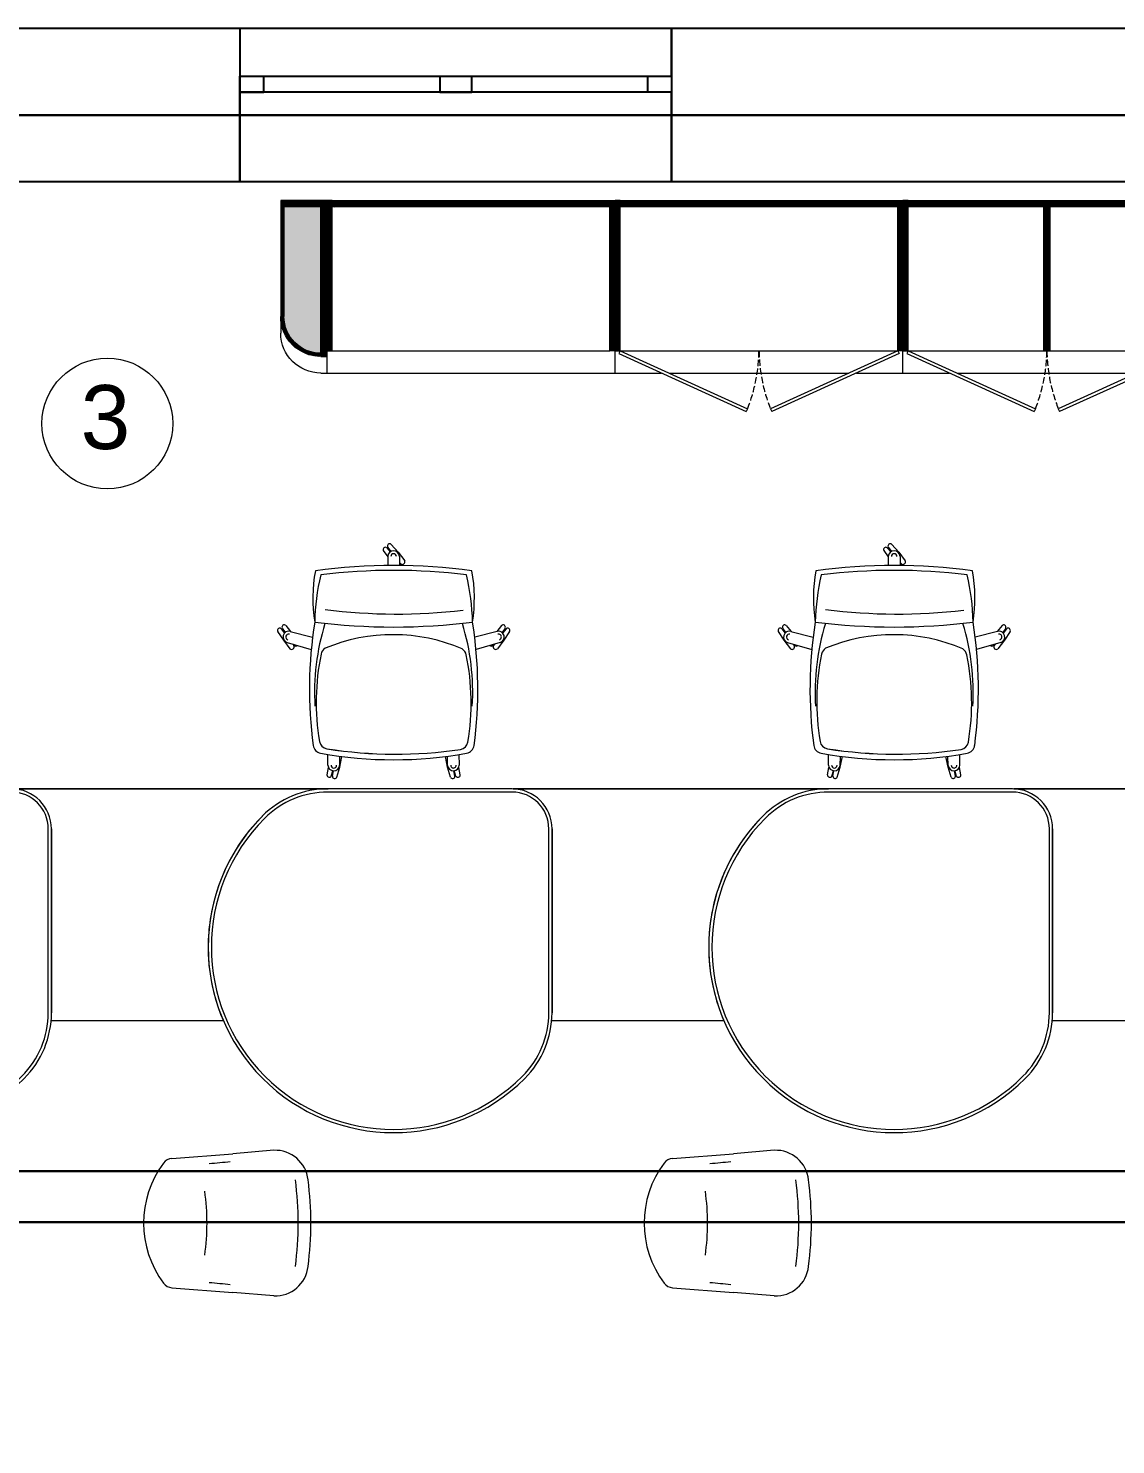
# Model space of a CAD drawing. Header units: millimetres. Extents: x 306002 to 1554695, y -207070 to 1535795.
# Drawn here: x 326278 to 329677, y -187920 to -183491 of the extents above; entities that cross this region are included whole.
import ezdxf

# ---------------------------------------------------------------- set-up
doc = ezdxf.new("R2010")
doc.units = ezdxf.units.MM
doc.linetypes.add('JIS_02_4.0', pattern=[5.5, 4, -1.5])
doc.layers.add('1 0 Mebel_Ном._пера__97', color=7, linetype='Continuous', lineweight=5, true_color=0x3f3f3f)
for name, color, linetype in [('D-tarama (profil-levha-isibariyeri)', 7, 'Continuous'), ('PDF _0', 7, 'Continuous'), ('PDF _ПВ(В)1', 5, 'Continuous')]:
    doc.layers.add(name, color=color, linetype=linetype)
doc.layers.add('Furniture', color=155, linetype='Continuous', lineweight=18)
doc.layers.add('Тонкая', color=7, linetype='Continuous', lineweight=15)
doc.styles.get("Standard").update_dxf_attribs({"font": 'arial.ttf'})
pattern_1 = [(315, (5072.6615, -38.5574), (2.245064, 2.245064), [])]
pattern_2 = [(315, (1783.3662, 0), (2.245064, 2.245064), [])]

# ---------------------------------------------------------------- blocks, each defined once
blk = doc.blocks.new('Кресло сотрудника SberFin1')
at = {"color": 18, "lineweight": 0, "true_color": 0x000000}
for p, q in [((4346, 5141.6), (4357.3, 5128.7)), ((4348.8, 5143.7), (4359, 5129.7)), ((4359.9, 5152.2), (4381.9, 5127.4)), ((4335.4, 5132.7), (4349.4, 5113.1)), ((4349.4, 5114.1), (4349.1, 5085.7)), ((4381.9, 5127.4), (4402.3, 5100.9)), ((4386, 5114.5), (4386.2, 5085.7)), ((4386.2, 5095.8), (4389.4, 5091.9)), ((4386.2, 5092.5), (4387.7, 5090.6)), ((4005.1, 4880), (4023.2, 4852.2)), ((4016.2, 4888.5), (4027, 4874.9)), ((4019, 4890.6), (4028.4, 4876.3)), ((4030.4, 4898.5), (4045.5, 4879.8)), ((4044.6, 4880.1), (4114.4, 4861.6)), ((4690.9, 4880.1), (4621.1, 4861.6)), ((4705, 4898.5), (4689.9, 4879.8)), ((4716.4, 4890.6), (4707, 4876.3)), ((4719.3, 4888.5), (4708.5, 4874.9)), ((4730.3, 4880), (4712.2, 4852.2)), ((4023.2, 4852.2), (4043.3, 4825.6)), ((4034.5, 4844.9), (4110.3, 4823.5)), ((4052.5, 4839.8), (4055.4, 4835.6)), ((4055.6, 4838.9), (4057.1, 4836.9)), ((4701, 4844.9), (4625.2, 4823.5)), ((4679.8, 4838.9), (4678.3, 4836.9)), ((4683, 4839.8), (4680.1, 4835.6)), ((4712.2, 4852.2), (4692.1, 4825.6)), ((4162.4, 4462), (4162.5, 4495.2)), ((4199, 4461.1), (4199.6, 4489.7)), ((4199.1, 4455.9), (4206, 4488.6)), ((4536.3, 4455.9), (4529.4, 4488.6)), ((4536.4, 4461.1), (4535.9, 4489.7)), ((4573.1, 4462), (4572.9, 4495.2)), ((4159.4, 4431), (4163.6, 4454.7)), ((4172.9, 4427.6), (4177.5, 4444.1)), ((4176.3, 4426.9), (4179.5, 4443.9)), ((4189.9, 4424), (4199.1, 4455.9)), ((4545.5, 4424), (4536.3, 4455.9)), ((4559.1, 4426.9), (4556, 4443.9)), ((4562.6, 4427.6), (4557.9, 4444.1)), ((4576, 4431), (4571.8, 4454.7))]:
    blk.add_line(p, q, dxfattribs=at)
for centre, radius, start, end in [((4341.8, 5135.8), 7.14, 53.4447, 206.5267), ((4355.4, 5146.6), 7.14, 50.7734, 203.8553), ((4367.7, 5113.6), 18.3, 2.9077, 178.3669), ((4367.7, 5114.3), 8.74, 0.6373, 180.6373), ((4395.2, 5097.4), 7.91, 223.809, 26.0945), ((4598.7, 4983.7), 483.5, 169.7402, 188.8902), ((4850.6, 4891.6), 729.8, 166.9181, 178.6408), ((4367.7, 3203.4), 1882.4, 82.5284, 97.4716), ((4367.7, 3203.4), 1867.4, 82.988, 97.012), ((4381.1, 5086.2), 7.91, 355.9828, 33.4911), ((3884.9, 4891.6), 729.8, 1.3592, 13.0819), ((4136.7, 4983.7), 483.5, 351.1098, 10.2598), ((4378.2, 6696.5), 1762.3, 262.6656, 276.742), ((4011.7, 4882.9), 7.14, 50.7638, 203.8458), ((4025.7, 4893.2), 7.14, 48.0925, 201.1745), ((4040.2, 4862.3), 18.3, 76.2523, 251.7115), ((5441.7, 4699.5), 1337.2, 170.9889, 187.5727), ((4849, 4690), 728.5, 162.881, 183.4858), ((4367.7, 6907), 2013.3, 262.9614, 277.0386), ((3886.5, 4690), 728.5, 356.5142, 17.119), ((3293.8, 4699.5), 1337.2, 352.4273, 9.0111), ((4695.2, 4862.3), 18.3, 288.2885, 103.7477), ((4709.8, 4893.2), 7.14, 338.8255, 131.9075), ((4723.8, 4882.9), 7.14, 336.1542, 129.2362), ((4039.5, 4862.5), 8.74, 73.9819, 253.9819), ((4048.6, 4831.5), 7.91, 228.5247, 30.8102), ((4063.1, 4842.1), 7.91, 221.1281, 303.647), ((4365.2, 4318.6), 551.1, 66.8278, 112.5943), ((4672.4, 4842.1), 7.91, 236.353, 318.8719), ((4686.8, 4831.5), 7.91, 149.1898, 311.4753), ((4695.9, 4862.5), 8.74, 286.0181, 106.0181), ((4864.1, 4659.6), 738.5, 168.318, 189.6271), ((4168.5, 4803.4), 28.3, 122.0447, 168.2863), ((4567.1, 4801.2), 28.3, 11.7137, 57.9553), ((3871.5, 4657.4), 738.5, 350.3729, 11.682), ((4144.2, 4527), 28.3, 187.5727, 260.3517), ((4163.4, 4540.5), 27.8, 189.051, 260.3799), ((4572.2, 4538.3), 27.8, 279.6201, 350.949), ((4591.2, 4527), 28.3, 279.6483, 352.4273), ((4367.7, 5761.3), 1282.7, 259.7497, 280.2503), ((4374.9, 5881.7), 1385.7, 261.0273, 278.3802), ((4537.3, 4488.7), 7.91, 178.2025, 180.5509), ((4166.5, 4430.9), 7.14, 179.017, 332.099), ((4180.7, 4462.3), 18.3, 180.8035, 356.2627), ((4180.7, 4461.5), 8.74, 178.5331, 358.5331), ((4554.7, 4462.3), 18.3, 183.7373, 359.1965), ((4554.8, 4461.5), 8.74, 181.4669, 1.4669), ((4568.9, 4430.9), 7.14, 207.901, 0.983), ((4183.5, 4427.1), 7.14, 181.6883, 334.7703), ((4552, 4427.1), 7.14, 205.2297, 358.3117)]:
    blk.add_arc(centre, radius, start, end, dxfattribs=at)
at = {"layer": 'PDF _0', "color": 18, "lineweight": 0, "true_color": 0x000000}
blk.add_lwpolyline([(4135.9, 4536.1, 0.321685), (4158.8, 4513, 0.075861), (4576.8, 4510.9)], format="xyb", dxfattribs=at)
for centre, radius, start, end in [((4378.2, 6696.5), 1762.3, 262.6656, 276.742), ((5441.7, 4699.5), 1337.2, 170.9889, 187.5727), ((4849, 4690), 728.5, 162.881, 183.4858), ((4144.2, 4527), 28.3, 187.5727, 260.3517)]:
    blk.add_arc(centre, radius, start, end, dxfattribs=at)
blk = doc.blocks.new('Тумба для барьера')
at = {"color": 18, "lineweight": 0, "true_color": 0x000000}
for p, q in [((20340.5, -749.7), (21326.5, -749.7)), ((21326.5, -749.7), (20340.5, -749.7)), ((20461.8, -874.7), (20461.8, -1449.8)), ((20999.1, -1474.7), (20460.7, -1474.7)), ((20999.1, -1474.7), (20465.5, -1474.7))]:
    blk.add_line(p, q, dxfattribs=at)
for centre, radius, start, end in [((20336.8, -874.7), 125, 0, 90), ((21326.5, -1039.7), 290.1, 90.0022, 135.102), ((21531.6, -1244.7), 580, 135.0619, 203.3628)]:
    blk.add_arc(centre, radius, start, end, dxfattribs=at)
blk = doc.blocks.new('рабочий стол капля с тумбой (центральный элемент)')
at = {"color": 18, "lineweight": 0, "true_color": 0x000000}
for p, q in [((13505.2, -749.7), (12930.1, -749.7)), ((13505.2, -759.7), (12930.1, -759.7)), ((13620.2, -1449.8), (13620.2, -874.7)), ((13630.2, -1449.8), (13630.2, -874.7))]:
    blk.add_line(p, q, dxfattribs=at)
for centre, radius, start, end in [((12930.1, -1039.7), 290.1, 90.0022, 135.102), ((13505.2, -874.7), 125, 0, 90), ((12930.1, -1039.7), 280.1, 90.0022, 135.102), ((13505.2, -874.7), 115, 0, 90), ((13135.2, -1244.7), 580, 135.0619, 314.9241), ((13135.2, -1244.7), 570, 135.0619, 314.9241), ((13340.1, -1449.8), 280.1, 314.8701, 359.9977), ((13340.1, -1449.8), 290.1, 314.8701, 359.9977)]:
    blk.add_arc(centre, radius, start, end, dxfattribs=at)
at = {"layer": 'Furniture', "color": 18, "lineweight": 0, "ltscale": 60, "true_color": 0x000000}
for p, q in [((12441.8, -1905.2), (12632.8, -1891.1)), ((12760.4, -1880), (12632.8, -1891.1)), ((12441.8, -2310.1), (12632.8, -2324.3)), ((12760.4, -2335.4), (12632.8, -2324.3))]:
    blk.add_line(p, q, dxfattribs=at)
for centre, radius, start, end in [((12764.8, -1983.1), 103.2, 5.8939, 92.467), ((12666.9, -2107.7), 313.4, 143.1749, 216.8251), ((12666.9, -2107.7), 313.4, 143.1749, 216.8251), ((12447.4, -1945), 40.2, 98.0373, 141.2937), ((12261.4, 1558.7), 3492.7, 274.8844, 275.9687), ((11796.8, -2107.7), 1039.9, 352.5308, 7.4692), ((11836.4, -2107.7), 1039.9, 352.5308, 7.4692), ((11825.6, -2107.7), 726.1, 352.0844, 7.9156), ((12764.8, -2232.3), 103.2, 267.533, 354.1061), ((12447.4, -2270.4), 40.2, 218.7063, 261.9627), ((12261.4, -5774.1), 3492.7, 84.0313, 85.1156)]:
    blk.add_arc(centre, radius, start, end, dxfattribs=at)
at = {"color": 5, "lineweight": 0}
for name, p in [('Кресло сотрудника SberFin1', (8767.4, -5137.3)), ('Тумба для барьера', (-6831.6, 0))]:
    blk.add_blockref(name, p, dxfattribs=at)
blk = doc.blocks.new('Шкаф-пенал с открытыми полками')
at = {"layer": 'D-tarama (profil-levha-isibariyeri)', "lineweight": 0, "true_color": 0x000000, "transparency": 33554615}
h = blk.add_hatch(dxfattribs=at)
h.set_pattern_fill('ANSI31', color=18, angle=-90)
h.paths.add_polyline_path([(3933.7, -14586.7), (3917.7, -14586.7), (3917.7, -15056.7), (3933.7, -15056.7)])
h.paths.add_polyline_path([(4817.7, -14586.7), (4801.7, -14586.7), (4801.7, -15056.7), (4817.7, -15056.7)])
h = blk.add_hatch(dxfattribs=at)
h.set_pattern_fill('ANSI31', color=18, angle=-90)
h.paths.add_polyline_path([(4801.7, -14586.7), (3933.7, -14586.7), (3933.7, -14606.7), (4801.7, -14606.7)])
at = {"color": 18, "lineweight": 0, "true_color": 0x000000}
for p, q in [((3917.7, -14586.7), (3917.7, -15056.7)), ((3933.7, -14586.7), (3917.7, -14586.7)), ((3933.7, -15056.7), (3933.7, -14586.7)), ((3933.7, -14586.7), (4801.7, -14586.7)), ((4801.7, -14606.7), (3933.7, -14606.7)), ((4801.7, -15056.7), (4801.7, -14586.7)), ((4801.7, -14586.7), (4817.7, -14586.7)), ((4801.7, -14586.7), (4801.7, -14606.7)), ((4817.7, -14586.7), (4817.7, -15056.7)), ((3917.7, -15056.7), (3933.7, -15056.7)), ((3917.7, -15126.7), (3917.7, -15056.7)), ((4817.7, -15056.7), (4801.7, -15056.7)), ((4817.7, -15126.7), (4817.7, -15056.7)), ((3917.7, -15126.7), (4817.7, -15126.7))]:
    blk.add_line(p, q, dxfattribs=at)
at = {"color": 252, "lineweight": 0, "true_color": 0x939598}
blk.add_line((3933.7, -15056.7), (4801.7, -15056.7), dxfattribs=at)
blk = doc.blocks.new('Скругленная боковина для тумбы универсальной SberFin 11')
at = {"color": 18, "lineweight": 0, "true_color": 0x000000}
for p, q in [((12131.9, -3836.3), (12276.9, -3836.3)), ((12131.9, -4376.3), (12131.9, -3836.3)), ((12276.9, -3836.3), (12276.9, -4251.3)), ((12151.9, -4376.3), (12131.9, -4376.3))]:
    blk.add_line(p, q, dxfattribs=at)
blk.add_arc((12151.9, -4251.3), 125, 270, 0, dxfattribs=at)
blk = doc.blocks.new('Скругленная боковина для шкафов SberFin 15')
at = {"layer": 'D-tarama (profil-levha-isibariyeri)', "lineweight": 0, "true_color": 0x000000, "transparency": 33554615}
h = blk.add_hatch(dxfattribs=at)
h.set_pattern_fill('ANSI31', color=18, angle=-90)
h.paths.add_polyline_path([(5270, -14586.7), (5135, -14586.7), (5135, -15064.7), (5155, -15064.7), (5155, -14606.7), (5270, -14606.7)], flags=17)
h.paths.add_polyline_path([(5280, -14586.7), (5270, -14586.7), (5270, -14606.7), (5270, -14949.7, -0.414214), (5155, -15064.7), (5135, -15064.7), (5135, -15074.7), (5155, -15074.7, 0.414214), (5280, -14949.7)])
at = {"color": 18, "lineweight": 0, "true_color": 0x000000}
for p, q in [((5135, -14586.7), (5280, -14586.7)), ((5135, -15074.7), (5135, -14586.7)), ((5155, -14606.7), (5270, -14606.7)), ((5155, -15064.7), (5155, -14606.7)), ((5270, -14586.7), (5270, -14949.7)), ((5280, -14586.7), (5280, -14949.7)), ((5155, -15064.7), (5135, -15064.7)), ((5155, -15074.7), (5135, -15074.7))]:
    blk.add_line(p, q, dxfattribs=at)
for radius in [125, 115]:
    blk.add_arc((5155, -14949.7), radius, 270, 0, dxfattribs=at)
blk = doc.blocks.new('Скругленная боковина для шкафов пеналов')
at = {"layer": 'D-tarama (profil-levha-isibariyeri)', "lineweight": 0, "true_color": 0xc7c8ca, "transparency": 33554615}
h = blk.add_hatch(color=9, dxfattribs=at)
h.dxf.hatch_style = 1
h.paths.add_polyline_path([(5056.1, -14606.7), (4941.1, -14606.7), (4941.1, -15064.7, 0.414214), (5056.1, -14949.7)])
at = {"color": 5, "lineweight": 0}
for name, p in [('Скругленная боковина для тумбы универсальной SberFin 11', (-7210.8, -10750.4)), ('Скругленная боковина для шкафов SberFin 15', (-213.9, 0))]:
    blk.add_blockref(name, p, dxfattribs=at)
blk = doc.blocks.new('Шкаф-пенал с дверцами для хранения SmartBox')
at = {"layer": 'D-tarama (profil-levha-isibariyeri)', "lineweight": 0, "true_color": 0x000000, "transparency": 33554615}
h = blk.add_hatch(dxfattribs=at)
h.set_pattern_fill('ANSI31', color=18, angle=-90)
h.set_pattern_definition(pattern_1)
h.paths.add_polyline_path([(9006.4, -14625.3), (8990.4, -14625.3), (8990.4, -15095.3), (9006.4, -15095.3)])
h.paths.add_polyline_path([(9890.4, -14625.3), (9874.4, -14625.3), (9874.4, -15095.3), (9890.4, -15095.3)])
h = blk.add_hatch(dxfattribs=at)
h.set_pattern_fill('ANSI31', color=18, angle=-90)
h.set_pattern_definition(pattern_1)
h.paths.add_polyline_path([(9874.4, -14625.3), (9006.4, -14625.3), (9006.4, -14645.3), (9874.4, -14645.3)])
h = blk.add_hatch(dxfattribs=at)
h.set_pattern_fill('ANSI31', color=18, angle=-90)
h.paths.add_polyline_path([(9450.4, -14645.3), (9430.4, -14645.3), (9430.4, -15095.3), (9450.4, -15095.3)])
at = {"color": 18, "lineweight": 0, "true_color": 0x000000}
for p, q in [((8990.4, -14625.3), (8990.4, -15095.3)), ((9006.4, -14625.3), (8990.4, -14625.3)), ((9006.4, -15095.3), (9006.4, -14625.3)), ((9006.4, -14625.3), (9874.4, -14625.3)), ((9874.4, -14645.3), (9006.4, -14645.3)), ((9430.4, -15095.3), (9430.4, -14645.3)), ((9450.4, -15095.3), (9450.4, -14645.3)), ((9874.4, -15095.3), (9874.4, -14625.3)), ((9874.4, -14625.3), (9890.4, -14625.3)), ((9874.4, -14625.3), (9874.4, -14645.3)), ((9890.4, -14625.3), (9890.4, -15095.3)), ((8990.4, -15095.3), (9006.4, -15095.3)), ((8990.4, -15165.3), (8990.4, -15095.3)), ((9006.4, -15095.3), (9002.2, -15104.4)), ((9006.4, -15095.3), (9404.7, -15276.8)), ((9430.4, -15095.3), (9450.4, -15095.3)), ((9874.4, -15095.3), (9476, -15276.8)), ((9890.4, -15095.3), (9874.4, -15095.3)), ((9874.4, -15095.3), (9878.5, -15104.4)), ((9890.4, -15165.3), (9890.4, -15095.3)), ((9002.2, -15104.4), (9400.6, -15285.9)), ((9878.5, -15104.4), (9480.2, -15285.9)), ((8990.4, -15165.3), (9135.9, -15165.3)), ((9160, -15165.3), (9720.8, -15165.3)), ((9744.9, -15165.3), (9890.4, -15165.3)), ((9404.7, -15276.8), (9400.6, -15285.9)), ((9476, -15276.8), (9480.2, -15285.9))]:
    blk.add_line(p, q, dxfattribs=at)
at = {"color": 252, "lineweight": 0, "true_color": 0x939598}
blk.add_line((9006.4, -15095.3), (9874.4, -15095.3), dxfattribs=at)
at = {"color": 9, "linetype": 'JIS_02_4.0', "lineweight": 0, "ltscale": 5, "true_color": 0xc7c8ca}
for centre, start, end in [((8930.3, -15089.2), 338.4285, 359.3197), ((9950.5, -15089.2), 180.6803, 201.5715)]:
    blk.add_arc(centre, 510.1, start, end, dxfattribs=at)
blk = doc.blocks.new('Шкаф-пенал с дверцами для хранения ТМЦ')
at = {"layer": 'D-tarama (profil-levha-isibariyeri)', "lineweight": 0, "true_color": 0x000000, "transparency": 33554615}
h = blk.add_hatch(dxfattribs=at)
h.set_pattern_fill('ANSI31', color=18, angle=-90)
h.set_pattern_definition(pattern_2)
h.paths.add_polyline_path([(5717.1, -14586.7), (5701.1, -14586.7), (5701.1, -15056.7), (5717.1, -15056.7)])
h.paths.add_polyline_path([(6601.1, -14586.7), (6585.1, -14586.7), (6585.1, -15056.7), (6601.1, -15056.7)])
h = blk.add_hatch(dxfattribs=at)
h.set_pattern_fill('ANSI31', color=18, angle=-90)
h.set_pattern_definition(pattern_2)
h.paths.add_polyline_path([(6585.1, -14586.7), (5717.1, -14586.7), (5717.1, -14606.7), (6585.1, -14606.7)])
at = {"color": 18, "lineweight": 0, "true_color": 0x000000}
for p, q in [((5701.1, -14586.7), (5701.1, -15056.7)), ((5717.1, -14586.7), (5701.1, -14586.7)), ((5717.1, -15056.7), (5717.1, -14586.7)), ((5717.1, -14586.7), (6585.1, -14586.7)), ((6585.1, -14606.7), (5717.1, -14606.7)), ((6585.1, -15056.7), (6585.1, -14586.7)), ((6585.1, -14586.7), (6601.1, -14586.7)), ((6585.1, -14586.7), (6585.1, -14606.7)), ((6601.1, -14586.7), (6601.1, -15056.7)), ((5701.1, -15056.7), (5717.1, -15056.7)), ((5701.1, -15126.7), (5701.1, -15056.7)), ((5717.1, -15056.7), (5712.9, -15065.8)), ((5717.1, -15056.7), (6115.4, -15238.2)), ((6585.1, -15056.7), (6186.7, -15238.2)), ((6601.1, -15056.7), (6585.1, -15056.7)), ((6585.1, -15056.7), (6589.2, -15065.8)), ((6601.1, -15126.7), (6601.1, -15056.7)), ((5712.9, -15065.8), (6111.3, -15247.3)), ((6589.2, -15065.8), (6190.9, -15247.3)), ((5701.1, -15126.7), (5846.6, -15126.7)), ((5870.7, -15126.7), (6431.5, -15126.7)), ((6455.6, -15126.7), (6601.1, -15126.7)), ((6115.4, -15238.2), (6111.3, -15247.3)), ((6186.7, -15238.2), (6190.9, -15247.3))]:
    blk.add_line(p, q, dxfattribs=at)
at = {"color": 252, "lineweight": 0, "true_color": 0x939598}
blk.add_line((5717.1, -15056.7), (6585.1, -15056.7), dxfattribs=at)
at = {"color": 9, "linetype": 'JIS_02_4.0', "lineweight": 0, "ltscale": 5, "true_color": 0xc7c8ca}
for centre, start, end in [((5641, -15050.7), 338.4285, 359.3197), ((6661.2, -15050.7), 180.6803, 201.5715)]:
    blk.add_arc(centre, 510.1, start, end, dxfattribs=at)

msp = doc.modelspace()

# ---------------------------------------------------------------- linework, layer by layer
at = {"ltscale": 100}
for p, q in [((318098.8, -183490.6), (336718.8, -183490.6)), ((326938.8, -183490.6), (326938.8, -183970.6)), ((328288.8, -183640.6), (328288.8, -183490.6)), ((328288.8, -183490.6), (328288.8, -183970.6)), ((326938.8, -183970.6), (326938.8, -183640.6)), ((328288.8, -183970.6), (328288.8, -183690.6)), ((333228.8, -183970.6), (319498.8, -183970.6))]:
    msp.add_line(p, q, dxfattribs=at)
at = {"color": 4, "ltscale": 100}
for p, q in [((326938.8, -183640.6), (328288.8, -183640.6)), ((327013.8, -183690.6), (327013.8, -183640.6)), ((327013.8, -183640.6), (327563.8, -183640.6)), ((327563.8, -183640.6), (327563.8, -183690.6)), ((327663.8, -183690.6), (327663.8, -183640.6)), ((327663.8, -183640.6), (328213.8, -183640.6)), ((328213.8, -183640.6), (328213.8, -183690.6)), ((328288.8, -183690.6), (326938.8, -183690.6)), ((326938.8, -183690.6), (327013.8, -183690.6)), ((327563.8, -183690.6), (327663.8, -183690.6))]:
    msp.add_line(p, q, dxfattribs=at)
at = {"color": 7, "lineweight": 30, "ltscale": 100, "true_color": 0xffffff}
msp.add_lwpolyline([(313347.3, -187024.6), (317037.6, -187024.6), (317039.9, -183762.1), (333453.3, -183762.1), (333451, -189832.4), (336699.6, -189832.4), (336699.6, -191479.3), (336453, -191479.3), (336453, -192644.7), (337154.5, -193347.8), (334290, -196182.8), (333494, -195398.4), (332406.5, -195398.4), (332406.5, -195846.7), (329256.1, -195846.7), (329256.1, -195460.1), (317054.9, -195460.1), (317054.9, -195801.9), (314098.5, -195801.9), (314098.5, -194244.3), (313347.3, -194244.3)], close=True, dxfattribs=at)
at = {"layer": '1 0 Mebel_Ном._пера__97', "color": 0, "lineweight": 20, "transparency": 33554687}
msp.add_circle((326524.7, -184726.5), 204.4, dxfattribs=at)
at = {"layer": 'PDF _ПВ(В)1', "lineweight": 30}
for p, q in [((330776, -187064), (319969.5, -187064)), ((330776, -187224), (320129.5, -187224))]:
    msp.add_line(p, q, dxfattribs=at)

# ---------------------------------------------------------------- block references
at = {"color": 18, "lineweight": 0, "true_color": 0x000000, "xscale": -1}
msp.add_blockref('Скругленная боковина для шкафов пеналов', (332133, -169442), dxfattribs=at)
at = {"color": 18, "lineweight": 0, "true_color": 0x000000}
for name, p in [('Шкаф-пенал с открытыми полками', (323294.2, -169442)), ('Шкаф-пенал с дверцами для хранения ТМЦ', (322410.8, -169442)), ('Шкаф-пенал с дверцами для хранения SmartBox', (320021.5, -169403.4))]:
    msp.add_blockref(name, p, dxfattribs=at)
at = {"color": 5, "lineweight": 0}
for p in [(312719.8, -185119.1), (314284.6, -185119.1), (315849.4, -185119.1)]:
    msp.add_blockref('рабочий стол капля с тумбой (центральный элемент)', p, dxfattribs=at)

# ---------------------------------------------------------------- texts
at = {"layer": 'Тонкая', "color": 0, "linetype": 'ByBlock', "ltscale": 100, "transparency": 33554687, "insert": (326518.7, -184707.6), "char_height": 250, "width": 588.035, "attachment_point": 5}
msp.add_mtext('{\\H0.8x;3\\H1.25x;\\C1; }', dxfattribs=at)

doc.saveas('drawing.dxf')
